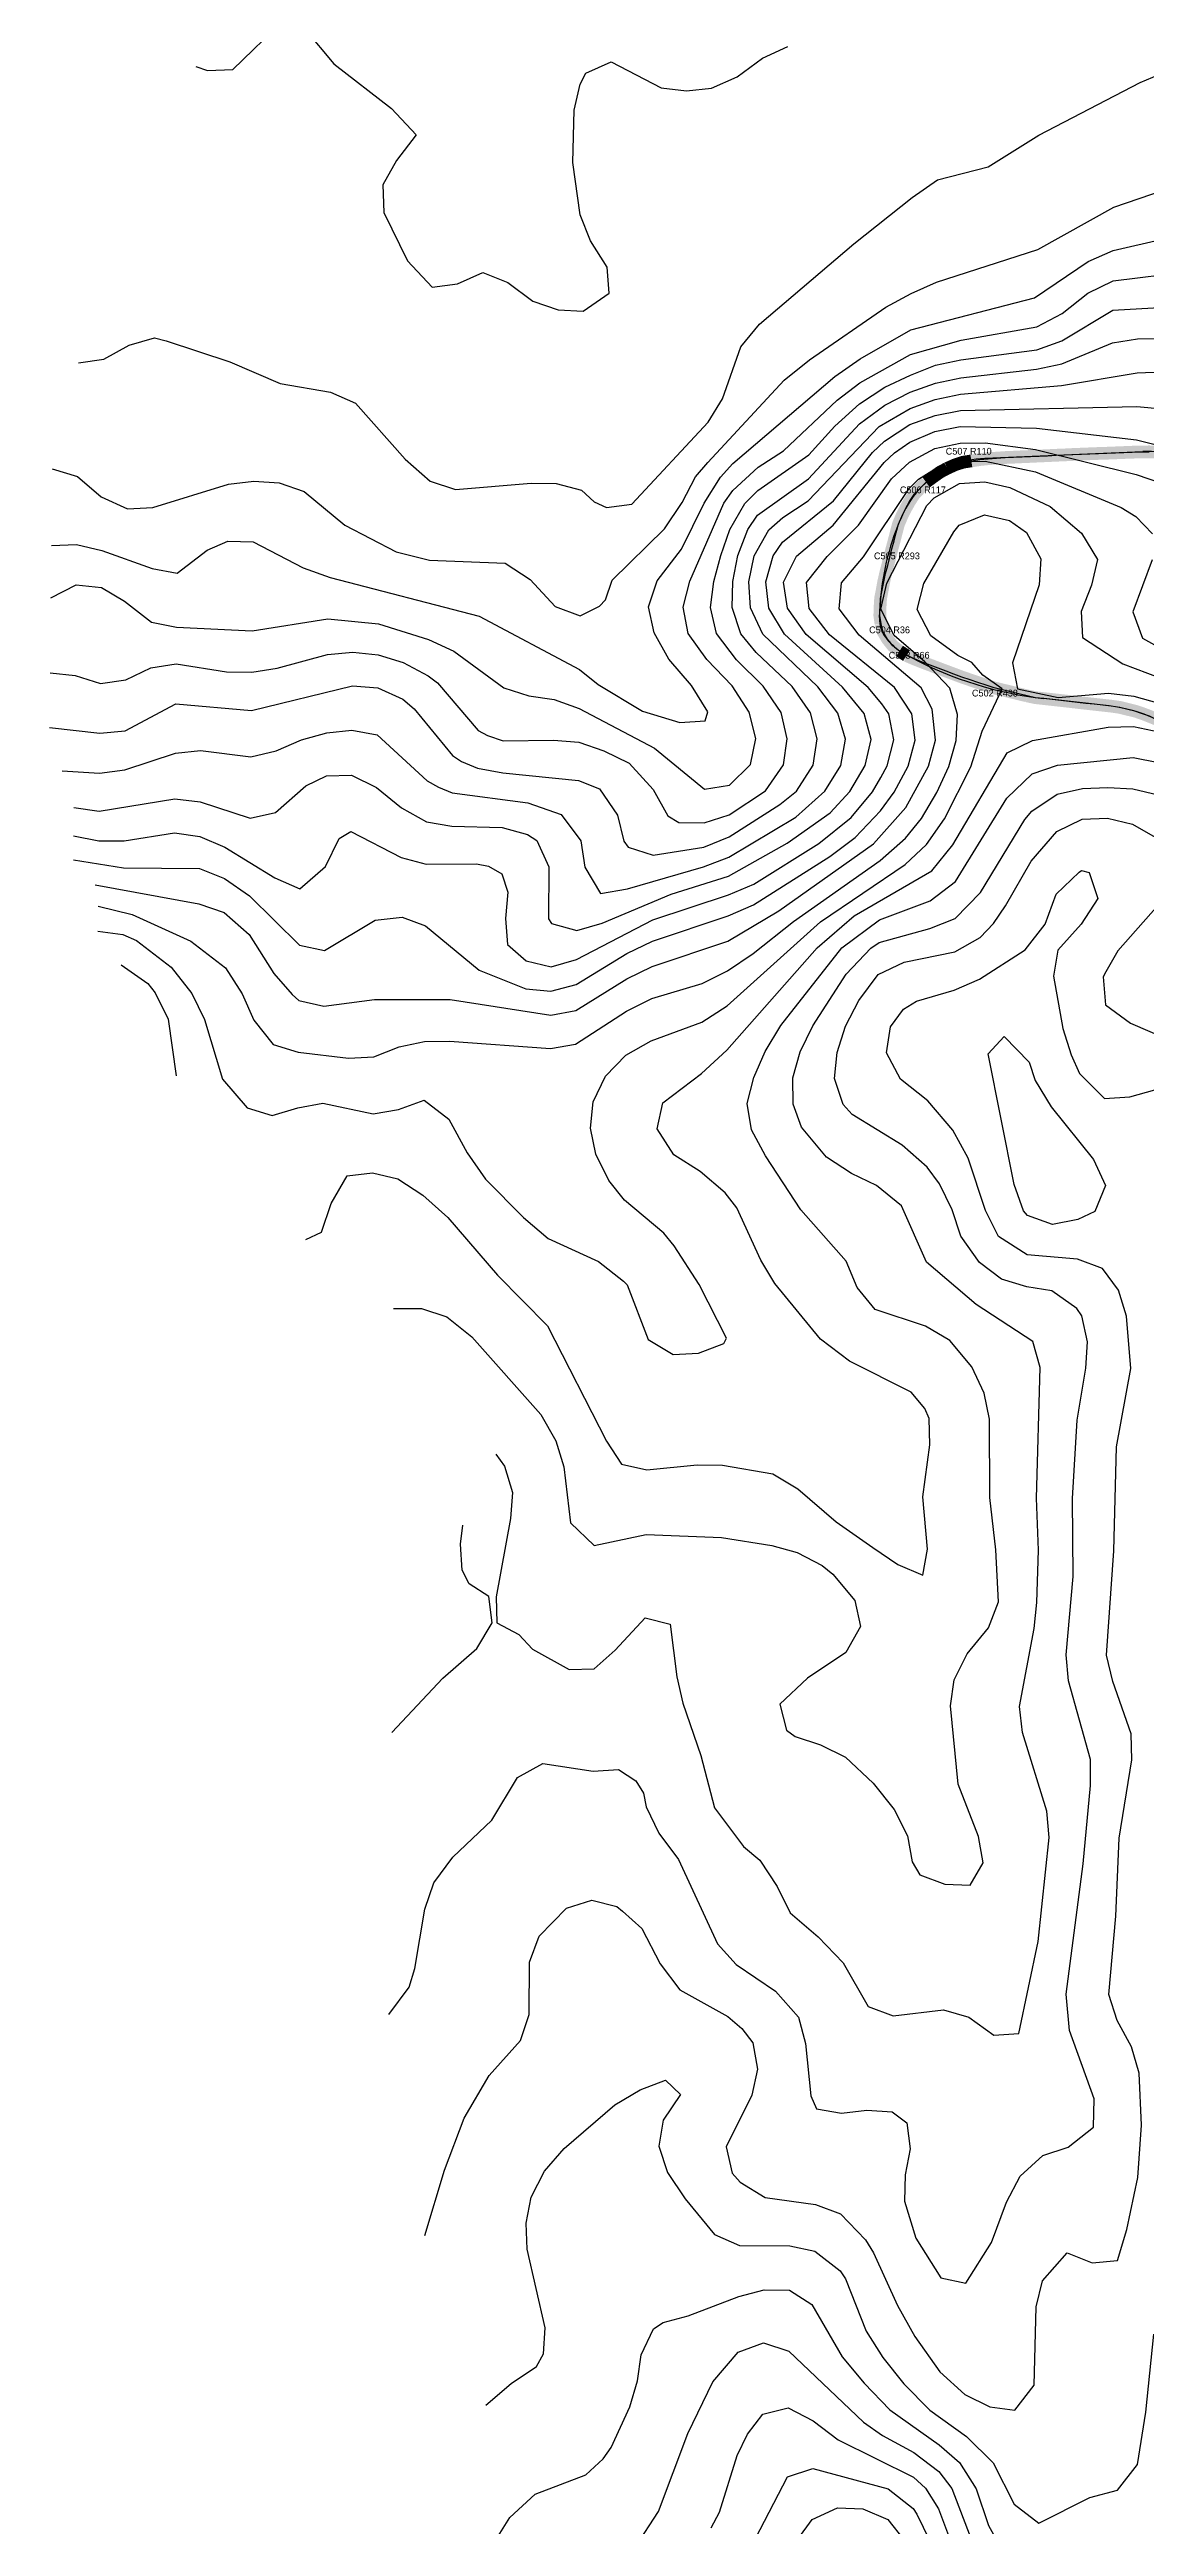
# Model space of a CAD drawing. Header units: metres. Extents: x 697254 to 930473, y 8023396 to 8227001.
# Drawn here: x 729628 to 730921, y 8205947 to 8208866 of the extents above; entities that cross this region are included whole.
import ezdxf

# ---------------------------------------------------------------- set-up
doc = ezdxf.new("R2010")
doc.units = ezdxf.units.M
for name, color, linetype in [('ALIGNMENT_FITTED', 4, 'Continuous'), ('CENTRELINE', 7, 'Continuous'), ('CONTOUR_10M', 33, 'Continuous'), ('CONTOUR_INDEX_50M', 34, 'Continuous'), ('CURVE_LABELS', 4, 'Continuous'), ('GRADE_0-4', 3, 'Continuous'), ('GRADE_4-6', 2, 'Continuous'), ('GRADE_6-8', 30, 'Continuous'), ('GRADE_GT8', 1, 'Continuous')]:
    doc.layers.add(name, color=color, linetype=linetype)

msp = doc.modelspace()

# ---------------------------------------------------------------- linework, layer by layer
at = {"layer": 'ALIGNMENT_FITTED'}
for p, q in [((730730.5, 8208384.5), (730916.8, 8208392.4)), ((730630.5, 8208311.2), (730632.5, 8208315.7)), ((730606.4, 8208196.9), (730607.1, 8208211)), ((730617.8, 8208168.4), (730615.2, 8208171.4)), ((730644.1, 8208149.6), (730636.5, 8208153.6)), ((730876.9, 8208092.6), (730799.9, 8208101.4))]:
    msp.add_line(p, q, dxfattribs=at)
for centre, radius, start, end in [((730735.2, 8208274.3), 110.2, 92.4438, 135.3928), ((730925.2, 8208195.6), 197, 46.6091, 92.4438), ((730740, 8208269.6), 117, 135.3928, 156.7706), ((730900, 8208195.5), 293.3, 156.7706, 176.9685), ((730642.1, 8208195), 35.8, 176.9685, -138.7377), ((730667.5, 8208212), 66.1, -138.7377, -117.9463), ((730849.2, 8208536.2), 437.6, -117.9463, -96.4657), ((730857.2, 8207918.4), 175.4, 32.3881, 83.5343)]:
    msp.add_arc(centre, radius, start, end, dxfattribs=at)
at = {"layer": 'CENTRELINE'}
msp.add_polyline3d([(730927.6, 8208079.2, 707), (730918.2, 8208082.9, 706.7), (730908.8, 8208086.2, 706.6), (730899.1, 8208088.6, 706.1), (730889.4, 8208091, 705.6), (730879.5, 8208092.4, 705.3), (730869.6, 8208093.5, 704.3), (730859.6, 8208094.6, 703.1), (730849.7, 8208095.7, 701.9), (730839.8, 8208096.8, 700.8), (730829.8, 8208098, 699.7), (730819.9, 8208099.1, 698.7), (730809.9, 8208100.2, 698.4), (730800, 8208101.3, 698.3), (730790.1, 8208102.4, 698.3), (730780.3, 8208104.5, 699.1), (730770.6, 8208106.8, 700.3), (730760.9, 8208109.2, 701.6), (730751.1, 8208111.6, 701.3), (730741.4, 8208113.9, 700.5), (730731.9, 8208117, 700), (730722.4, 8208120.2, 698.7), (730713, 8208123.4, 696.8), (730703.5, 8208126.7, 695.2), (730694.1, 8208130.2, 693.6), (730684.8, 8208133.7, 692.1), (730675.4, 8208137.2, 690.8), (730666, 8208140.8, 689.8), (730656.7, 8208144.3, 688.9), (730647.4, 8208148, 688.7), (730638.2, 8208152, 688.5), (730629.9, 8208157.3, 688.4), (730622, 8208163.5, 688.5), (730615.8, 8208171.3, 689.4), (730610.7, 8208179.9, 689.5), (730608.1, 8208189.4, 689.8), (730606.7, 8208199.3, 690.4), (730607, 8208209.3, 690.8), (730607.6, 8208219.2, 689.7), (730609.5, 8208229.1, 688.8), (730611.3, 8208238.9, 687.9), (730613.5, 8208248.7, 686.9), (730616, 8208258.3, 686), (730618.5, 8208268, 685.1), (730621, 8208277.7, 685.2), (730623.6, 8208287.4, 685.3), (730626.1, 8208297.1, 685.6), (730628.6, 8208306.7, 685.7), (730632.5, 8208315.9, 686.4), (730636.9, 8208324.9, 687.4), (730641.8, 8208333.6, 687.5), (730647.2, 8208342, 686.5), (730654.1, 8208349.2, 686.5), (730661.2, 8208356.3, 687), (730669.3, 8208362.2, 687.9), (730677.4, 8208368, 686.7), (730686.2, 8208372.7, 685.9), (730695.3, 8208376.8, 685.4), (730704.7, 8208379.9, 684.6), (730714.6, 8208381.4, 683.2), (730724.5, 8208383, 681.7), (730734.4, 8208384, 680.1), (730744.4, 8208384.7, 678.2), (730754.4, 8208385.4, 676.3), (730764.4, 8208385.8, 674.9), (730774.4, 8208386.3, 674.1), (730784.4, 8208386.7, 673.2), (730794.4, 8208387.2, 672.4), (730804.4, 8208387.6, 671.4), (730814.4, 8208388.1, 670.4), (730824.4, 8208388.5, 669.2), (730834.3, 8208389, 667.5), (730844.3, 8208389.4, 665.9), (730854.3, 8208389.8, 665), (730864.3, 8208390.2, 664.7), (730874.3, 8208390.5, 664.5), (730884.3, 8208390.9, 664.4), (730894.3, 8208391.3, 664.3), (730904.3, 8208391.7, 664.2), (730914.3, 8208392, 663.9), (730924.3, 8208392.1, 663.3)], dxfattribs=at)
at = {"layer": 'CONTOUR_10M'}
for points, elevation in [([(729800.4, 8208846.1), (729814.5, 8208841.7), (729844.2, 8208842.8), (729904.3, 8208901)], 570), ([(729928.9, 8208890.2), (729963.2, 8208849.4), (730031.3, 8208796.9), (730060.3, 8208765.8), (730036.9, 8208735.3), (730021.1, 8208706.7), (730022.2, 8208674), (730049.9, 8208617.4), (730079.2, 8208586), (730109, 8208590), (730138.8, 8208603.4), (730168.4, 8208591.6), (730197.9, 8208569.7), (730227.5, 8208559.6), (730257.2, 8208557.8), (730287.9, 8208579), (730285.5, 8208609.7), (730265.7, 8208640.7), (730253.7, 8208671.6), (730245, 8208733.1), (730246.6, 8208794.6), (730253.7, 8208825.3), (730260.2, 8208838.4), (730290, 8208851.9), (730349.1, 8208821.1), (730378.8, 8208817.4), (730408.5, 8208820.7), (730438.4, 8208833.9), (730468.3, 8208856), (730498.2, 8208869.9)], 570), ([(729662.3, 8208497), (729692.1, 8208501.4), (729722, 8208517.7), (729751.8, 8208526.3), (729765.4, 8208522.9), (729840.6, 8208498.1), (729899.8, 8208472.5), (729959.1, 8208462.6), (729988.7, 8208449.4), (730047.4, 8208383.5), (730076.8, 8208357.5), (730106.5, 8208347.8), (730195.7, 8208355), (730225.4, 8208354.7), (730255, 8208346.8), (730270.2, 8208333.2), (730284.5, 8208326.4), (730314.3, 8208330.5), (730404.4, 8208427.1), (730421.4, 8208454.6), (730442.8, 8208515.8), (730465, 8208542.6), (730575.9, 8208637.4), (730644.9, 8208691.8), (730674.8, 8208712.6), (730734.5, 8208728), (730794.2, 8208765.4), (730913.7, 8208827.3), (730973.4, 8208852.5)], 580), ([(729631.3, 8208372.2), (729660.9, 8208363), (729688.8, 8208339.2), (729720, 8208324.9), (729749.7, 8208326.7), (729839.1, 8208354.1), (729868.9, 8208357.7), (729898.6, 8208355.7), (729928.2, 8208345.3), (729976, 8208305.5), (730036.6, 8208274.1), (730075.9, 8208264.6), (730165, 8208260.9), (730194.5, 8208241.8), (730223.9, 8208209.8), (730253.5, 8208199), (730276.4, 8208210.1), (730283.4, 8208217.7), (730291.3, 8208240.7), (730352.8, 8208301.5), (730373.7, 8208332.3), (730389.6, 8208362.6), (730403.9, 8208379.7), (730494.1, 8208476.5), (730524, 8208500.4), (730613.8, 8208562.7), (730643.7, 8208578.7), (730673.6, 8208592), (730792.8, 8208630.7), (730882.5, 8208680.3), (730942.1, 8208700.8)], 590), ([(729629.7, 8208219.9), (729659.6, 8208235.5), (729689.3, 8208232.3), (729716.6, 8208216), (729748.3, 8208191.5), (729777.9, 8208185.6), (729867, 8208181.1), (729956.3, 8208195.5), (730015.7, 8208189.4), (730074.9, 8208171.1), (730104.5, 8208157.3), (730163.4, 8208114.1), (730193, 8208104.6), (730222.7, 8208100.3), (730252.3, 8208089.6), (730341, 8208042.8), (730399.9, 8207994.5), (730429.6, 8207999.1), (730454.2, 8208023.7), (730460.4, 8208054.4), (730452.9, 8208085.2), (730432.5, 8208116.2), (730402.8, 8208147.3), (730380.8, 8208178.2), (730374.9, 8208209.1), (730382.8, 8208239.7), (730422.8, 8208331.6), (730433.3, 8208346.4), (730463.3, 8208373.9), (730493.2, 8208393.4), (730556.3, 8208453.1), (730583.2, 8208473.5), (730642.9, 8208506.7), (730702.5, 8208523.8), (730791.8, 8208539.3), (730821.7, 8208555), (730851.7, 8208579), (730881.6, 8208593.5), (730970.8, 8208604.5)], 610), ([(729628.8, 8208131.6), (729658.5, 8208128.5), (729688.1, 8208119), (729717.9, 8208123.3), (729747.7, 8208137.6), (729777.5, 8208142.3), (729836.8, 8208132.8), (729866.5, 8208132.3), (729896.3, 8208137.2), (729955.9, 8208153.1), (729985.6, 8208156.2), (730015.3, 8208153), (730044.9, 8208143.8), (730074.4, 8208128.3), (730085.5, 8208119.8), (730133.2, 8208063.9), (730144.4, 8208057.7), (730162.8, 8208051.4), (730222.2, 8208052.5), (730251.9, 8208050.1), (730281.5, 8208039.7), (730311.4, 8208025.2), (730339.4, 8207994.2), (730356.8, 8207963.3), (730369.7, 8207955.4), (730399.5, 8207954.7), (730429.3, 8207964.5), (730471.8, 8207992.8), (730493.1, 8208023.3), (730497.5, 8208054), (730490.5, 8208084.9), (730469.1, 8208115.8), (730437.7, 8208146.9), (730414.1, 8208177.9), (730407.1, 8208208.7), (730410.9, 8208239.4), (730419.2, 8208270.1), (730429.8, 8208300.7), (730447.6, 8208331.3), (730463, 8208346.7), (730522.9, 8208388.6), (730553.7, 8208422.4), (730582.9, 8208448.8), (730612.8, 8208468.4), (730642.7, 8208482.6), (730672.5, 8208494.2), (730702.3, 8208500.5), (730791.8, 8208512.2), (730821.4, 8208522.8), (730881.2, 8208559.2), (730970.4, 8208564.3)], 620), ([(729628.1, 8208067.4), (729687.5, 8208060.5), (729717.2, 8208063.3), (729777, 8208095.1), (729866, 8208087.1), (729985.2, 8208116.4), (730014.9, 8208113.8), (730044.4, 8208100.7), (730058, 8208089.4), (730103.2, 8208034.4), (730113.8, 8208027.3), (730132.7, 8208019.3), (730162.4, 8208013.8), (730251.4, 8208004.7), (730276.4, 8207994.9), (730297.5, 8207963.9), (730305.1, 8207933.1), (730310, 8207926.2), (730339.6, 8207916.7), (730399.2, 8207926.1), (730429, 8207938.3), (730488.8, 8207976.5), (730508.6, 8207992.4), (730528.2, 8208023), (730533, 8208053.7), (730525, 8208084.5), (730503.3, 8208115.5), (730461, 8208155.8), (730442.7, 8208177.6), (730432.7, 8208208.5), (730433.4, 8208239.2), (730439.5, 8208269.9), (730451.2, 8208300.5), (730462.7, 8208317.4), (730522.6, 8208360.2), (730582.7, 8208425), (730612.6, 8208447.1), (730642.5, 8208462.6), (730672.3, 8208473.2), (730702.1, 8208479.4), (730791.3, 8208489.4), (730821.1, 8208495.8), (730880.8, 8208520.4), (730910.6, 8208525.3), (730970, 8208525.8)], 630), ([(729643.1, 8208016.2), (729687, 8208013.4), (729716.7, 8208017.2), (729776.4, 8208036.9), (729806.1, 8208040.3), (729865.5, 8208032.6), (729895.2, 8208039.9), (729925.1, 8208052.7), (729954.9, 8208060.9), (729984.6, 8208064.1), (730014.3, 8208058.5), (730073.1, 8208004.5), (730086.4, 8207996.8), (730102.7, 8207990.3), (730191.7, 8207978.3), (730231.1, 8207964.6), (730254.3, 8207933.6), (730259, 8207902.8), (730277.4, 8207871.8), (730309.5, 8207877.3), (730398.9, 8207903.2), (730428.7, 8207914.6), (730507.6, 8207961.7), (730541.9, 8207992.1), (730560.6, 8208022.6), (730566.3, 8208053.3), (730557.1, 8208084.2), (730533.7, 8208115.1), (730468.9, 8208177.3), (730454.2, 8208208.2), (730452.5, 8208239), (730458.7, 8208269.7), (730476, 8208300.2), (730492.4, 8208314.9), (730522.3, 8208334.4), (730606.1, 8208421.9), (730642.3, 8208443.1), (730672.1, 8208453.7), (730701.9, 8208459.9), (730820.8, 8208470.4), (730910.1, 8208485.4), (730939.9, 8208486.3)], 640), ([(729656.5, 8207939.6), (729686.2, 8207933.7), (729715.9, 8207933.6), (729775.4, 8207943.1), (729805.1, 8207938.6), (729834.6, 8207926.1), (729893.7, 8207890.2), (729923.3, 8207877.2), (729953.2, 8207903.4), (729969.4, 8207936.6), (729983.4, 8207944.5), (730042.5, 8207914.2), (730072.1, 8207906), (730131.5, 8207906.7), (730145.6, 8207904), (730161.1, 8207894.9), (730168.3, 8207873), (730165.5, 8207842.3), (730168, 8207811.5), (730189.8, 8207792.4), (730219.4, 8207785.2), (730249.2, 8207793.7), (730339, 8207840.5), (730428.3, 8207870), (730458.1, 8207882.8), (730534.8, 8207930.6), (730572.8, 8207961), (730598.2, 8207991.5), (730608, 8208008.3), (730615.5, 8208022), (730623.4, 8208052.7), (730617.4, 8208083.5), (730608.9, 8208095.1), (730592.8, 8208114.5), (730519.8, 8208176.8), (730498, 8208207.8), (730493.3, 8208238.6), (730508.4, 8208269.2), (730551.7, 8208305.7), (730611.9, 8208379.7), (730624, 8208390.9), (730641.9, 8208403.4), (730671.7, 8208416.1), (730701.5, 8208422), (730791.4, 8208419.9), (730909.3, 8208406.2), (730938.9, 8208398.8)], 660), ([(729656.2, 8207911.3), (729715.5, 8207901.8), (729804.7, 8207901), (729834.2, 8207889.3), (729863.7, 8207868.7), (729922.6, 8207810.9), (729952.2, 8207804.6), (730012, 8207840.1), (730043.7, 8207843.6), (730071.4, 8207833.5), (730134.6, 8207781.1), (730189.4, 8207759.4), (730219.1, 8207756.6), (730248.9, 8207764.3), (730308.7, 8207800.8), (730338.6, 8207815.3), (730428, 8207845.1), (730457.9, 8207858.1), (730547.6, 8207915.2), (730577.5, 8207937.8), (730607.6, 8207969.1), (730623.8, 8207991.2), (730640.1, 8208021.8), (730648.3, 8208052.4), (730644.6, 8208083.2), (730624, 8208114.2), (730547.5, 8208176.5), (730523.3, 8208207.5), (730520.1, 8208238.3), (730544.6, 8208268.8), (730581.4, 8208305.5), (730620.5, 8208360.2), (730641.6, 8208379.8), (730671.5, 8208395.9), (730701.3, 8208402.3), (730731, 8208402.7), (730790.3, 8208394.8), (730908.9, 8208365.5), (730938.5, 8208355)], 670), ([(729681.8, 8207882), (729804.2, 8207859.3), (729833.8, 8207849.4), (729863.3, 8207823.2), (729892.5, 8207777.5), (729914.2, 8207752.7), (729921.9, 8207745.6), (729951.5, 8207739), (730011, 8207746.5), (730100.2, 8207746.7), (730218.8, 8207728.1), (730248.6, 8207733.7), (730308.4, 8207771.2), (730338.3, 8207785.4), (730427.7, 8207815.5), (730487.5, 8207851.3), (730599.3, 8207930), (730637.3, 8207973.1), (730663.9, 8208021.5), (730672.3, 8208052.2), (730668.3, 8208088.7), (730655.4, 8208113.9), (730582.2, 8208176.1), (730558.7, 8208207.1), (730561.6, 8208237.8), (730587.4, 8208268.3), (730641.3, 8208348.8), (730652.3, 8208359.9), (730671.2, 8208371.7), (730701, 8208380.7), (730730.8, 8208381.1), (730790.1, 8208368.6), (730891.2, 8208326.6), (730908.4, 8208316.1), (730928.2, 8208295.5)], 680), ([(729685.3, 8207856.5), (729725.5, 8207846.9), (729794.6, 8207815.4), (729835.7, 8207784.2), (729855, 8207753.3), (729869.1, 8207722.4), (729891.6, 8207693.6), (729921.2, 8207684.6), (729980.6, 8207677.7), (730010.3, 8207679.3), (730040.1, 8207690.8), (730069.9, 8207697.1), (730099.6, 8207697.5), (730218.4, 8207689), (730248.2, 8207694.1), (730308, 8207733), (730337.9, 8207747.7), (730397.5, 8207765.7), (730427.3, 8207780.4), (730457.3, 8207800.8), (730504.8, 8207838.7), (730607, 8207910.4), (730637, 8207937), (730655.7, 8207960.1), (730673.9, 8207990.7), (730688, 8208021.3), (730696.5, 8208051.9), (730698.2, 8208082.7), (730689.3, 8208113.5), (730659.6, 8208144.6), (730623.7, 8208175.7), (730607.9, 8208206.6), (730615, 8208237.3), (730662.1, 8208329), (730670.9, 8208337.9), (730700.8, 8208354.7), (730730.5, 8208356.8), (730760.1, 8208350), (730807.6, 8208327.5), (730844.5, 8208296.4), (730863.1, 8208265.4), (730856.2, 8208234.8), (730843.9, 8208204.1), (730845.5, 8208173.4), (730893.3, 8208142.1), (730965.7, 8208114.9)], 690), ([(730927.8, 8208264.7), (730905, 8208203.5), (730916.4, 8208172.6), (730995.5, 8208128.7)], 680), ([(729930.3, 8207464), (729948.7, 8207472.5), (729960.2, 8207506.2), (729979.1, 8207538.7), (730008.9, 8207542.6), (730038.5, 8207535.4), (730068, 8207516), (730097.5, 8207489.6), (730156.2, 8207421.9), (730215, 8207362.3), (730284.5, 8207226.1), (730302.4, 8207199), (730332, 8207192.4), (730391.5, 8207198.2), (730421.2, 8207198), (730480.5, 8207187.7), (730510.1, 8207169.9), (730555.2, 8207131), (730598.5, 8207100.8), (730628, 8207081), (730657.5, 8207068.2), (730663, 8207099.1), (730657.4, 8207160.6), (730665.6, 8207222), (730664.7, 8207252.8), (730659.6, 8207264.8), (730643.5, 8207283.8), (730571.1, 8207320.6), (730536.8, 8207346.4), (730482.9, 8207411.9), (730466.3, 8207439.4), (730438.1, 8207501.2), (730424.6, 8207518.9), (730395.1, 8207543.9), (730364, 8207563.5), (730344.2, 8207594.4), (730351, 8207625.1), (730396.4, 8207659.5), (730426.4, 8207686.9), (730532.9, 8207807.7), (730576.6, 8207845.2), (730668, 8207898.5), (730692.9, 8207929), (730756.9, 8208037.3), (730786.7, 8208052.1), (730876, 8208067.5), (730905.7, 8208068.6), (730935.4, 8208062.3)], 710), ([(730033.4, 8207382.4), (730066.6, 8207382.6), (730096.2, 8207372.6), (730125.7, 8207349), (730207.1, 8207257.6), (730225, 8207226.7), (730234.4, 8207195.8), (730242.2, 8207129.8), (730270.1, 8207103.2), (730331.2, 8207116), (730420.3, 8207112.5), (730479.6, 8207103.1), (730509.3, 8207094.9), (730538.8, 8207079.6), (730551.3, 8207069.5), (730577.1, 8207038.5), (730583.9, 8207007.7), (730566.6, 8206977.1), (730521.3, 8206946.8), (730488.7, 8206916.4), (730496.6, 8206885.6), (730507, 8206878.3), (730536.6, 8206868.4), (730566.2, 8206853.6), (730598.8, 8206823), (730623.8, 8206792), (730639.3, 8206761.1), (730644.9, 8206730.3), (730653.8, 8206715.2), (730683.4, 8206704.3), (730713.1, 8206702.8), (730728.7, 8206729.4), (730723, 8206760.2), (730698.9, 8206822), (730690.2, 8206914.3), (730694.2, 8206945), (730709.8, 8206975.6), (730734.8, 8207006.1), (730746.5, 8207036.7), (730743.6, 8207098.2), (730736.5, 8207159.8), (730735.8, 8207252.1), (730729.7, 8207282.9), (730715.3, 8207313.8), (730689.3, 8207344.8), (730660.6, 8207361.6), (730601.4, 8207381.2), (730580, 8207407.4), (730566.9, 8207438.3), (730513.5, 8207499), (730471.8, 8207562.3), (730455.6, 8207593.2), (730450.4, 8207624), (730458.3, 8207654.7), (730471.6, 8207685.3), (730490.2, 8207715.9), (730562.1, 8207807.4), (730606.2, 8207840.4), (730665.9, 8207862.8), (730695.8, 8207885.7), (730756.3, 8207984), (730786.3, 8208012.5), (730816.1, 8208022.7), (730905.4, 8208031.7), (730935, 8208026.1)], 720), ([(730154, 8207210.9), (730164.2, 8207196.6), (730173.6, 8207165.7), (730171.5, 8207135), (730154.4, 8207042.9), (730155.2, 8207012.2), (730181.4, 8206998.2), (730197.3, 8206981), (730240.4, 8206957.2), (730270.1, 8206958), (730294.9, 8206980), (730330.2, 8207018.1), (730359.8, 8207010.5), (730367.5, 8206948.4), (730374.7, 8206917.6), (730395.7, 8206855.9), (730411.9, 8206794.2), (730446.2, 8206748.6), (730465.2, 8206732.2), (730485.7, 8206701.2), (730501.1, 8206670.3), (730534.2, 8206642.1), (730563.6, 8206611.4), (730592.8, 8206559.9), (730622.4, 8206548.9), (730681.9, 8206555.9), (730711.5, 8206547.5), (730741, 8206526.1), (730770.7, 8206528.3), (730793.3, 8206636.5), (730806.4, 8206759.3), (730803.7, 8206790.1), (730775, 8206882.7), (730771.5, 8206913.4), (730788.7, 8207005.5), (730791.6, 8207036.2), (730793.8, 8207097.7), (730791.2, 8207159.2), (730795.5, 8207312.9), (730787.1, 8207343.8), (730720.3, 8207387.2), (730661.6, 8207437.3), (730632.4, 8207503.5), (730602.9, 8207527.5), (730573.4, 8207541.7), (730543.9, 8207560.9), (730514.5, 8207596.3), (730504.4, 8207623.5), (730504.2, 8207654.2), (730512.8, 8207684.9), (730527.9, 8207715.5), (730567.1, 8207776.6), (730596.2, 8207807), (730606, 8207813.7), (730665.6, 8207830.5), (730695.4, 8207842.3), (730725.4, 8207872.6), (730777.7, 8207958.8), (730785.8, 8207968.5), (730815.8, 8207988.8), (730845.6, 8207995.4), (730875.3, 8207996.6), (730905, 8207995), (730934.6, 8207987.9)], 730), ([(730028.2, 8206550.5), (730051.8, 8206582.8), (730058.5, 8206604.6), (730070.4, 8206674.8), (730081.2, 8206705.5), (730103.5, 8206736), (730149.4, 8206779.4), (730179.7, 8206830), (730209.6, 8206846.4), (730268.9, 8206837.2), (730298.6, 8206839.4), (730319, 8206826), (730328, 8206811.4), (730331.4, 8206795.1), (730346.2, 8206764.2), (730369.5, 8206733.2), (730415.3, 8206633.6), (730437.5, 8206609.5), (730483.9, 8206578.2), (730510.7, 8206547.2), (730519.1, 8206516.4), (730525.4, 8206454.8), (730532.1, 8206439.5), (730561.7, 8206434.2), (730591.5, 8206437.9), (730621.2, 8206435.8), (730638.4, 8206422.9), (730642.6, 8206392.1), (730636.7, 8206361.4), (730635.7, 8206330.6), (730649.3, 8206287.1), (730678.5, 8206240.1), (730708.2, 8206233.8), (730738.4, 8206281.7), (730756.2, 8206329.4), (730772.2, 8206360), (730798.9, 8206384.5), (730828.7, 8206394), (730858.7, 8206417.6), (730859.4, 8206451.3), (730830.2, 8206531.7), (730826.2, 8206574.6), (730846.5, 8206728.2), (730855.1, 8206820.3), (730855.1, 8206851.1), (730829.2, 8206943.6), (730826.5, 8206974.4), (730834.7, 8207066.5), (730833.6, 8207158.8), (730839.2, 8207251), (730849.6, 8207312.4), (730851.5, 8207343.1), (730844.7, 8207373.9), (730839.1, 8207382.7), (730809.6, 8207403.4), (730780, 8207407.9), (730750.3, 8207417.2), (730724.1, 8207436.7), (730702.1, 8207467.7), (730691.8, 8207499), (730677.2, 8207529.4), (730662.6, 8207549), (730633.2, 8207575.1), (730574.1, 8207611), (730563.6, 8207622.9), (730553.3, 8207653.7), (730556.3, 8207684.4), (730566.4, 8207715.1), (730582.1, 8207745.7), (730604.8, 8207776.2), (730635.4, 8207790.6), (730695, 8207802.8), (730724.9, 8207819.9), (730740.8, 8207836.2), (730755, 8207857.2), (730785.2, 8207909.9), (730815.3, 8207944.8), (730845.2, 8207959.4), (730874.9, 8207960.2), (730904.5, 8207953.2), (730934.1, 8207936.5)], 740), ([(730941.1, 8207864.9), (730887.4, 8207803.9), (730873, 8207779.2), (730869.9, 8207773.4), (730872.6, 8207740.3), (730902.1, 8207718.9), (731050, 8207655.3)], 740), ([(729712.5, 8207787.4), (729743.8, 8207765.5), (729752.6, 8207754.4), (729768.1, 8207723.4), (729777.5, 8207656.6)], 710), ([(730734.3, 8207682.6), (730753.3, 8207703), (730782.7, 8207672.9), (730789.7, 8207651.2), (730808.6, 8207620.3), (730858.5, 8207558.3), (730872.7, 8207527.4), (730860.3, 8207496.7), (730840.2, 8207487.4), (730810.4, 8207481.7), (730780.8, 8207492), (730775.9, 8207497.6), (730765, 8207528.5), (730734.3, 8207682.6)], 760), ([(730031.7, 8206882.7), (730091.8, 8206946.9), (730131.9, 8206981.7), (730149.7, 8207012.2), (730145.8, 8207043), (730122.6, 8207058), (730114.6, 8207074.1), (730112.6, 8207104.9), (730115.3, 8207127.2)], 730), ([(730142.2, 8206090.2), (730172.2, 8206115.7), (730202.1, 8206135.5), (730210.4, 8206150.6), (730212.4, 8206181.4), (730190.9, 8206273.8), (730189.8, 8206304.6), (730195.7, 8206335.3), (730211.4, 8206365.9), (730234.5, 8206392.5), (730294.5, 8206444.1), (730324.4, 8206461.6), (730354.2, 8206473.3), (730371.9, 8206456.4), (730351.3, 8206425.9), (730346.4, 8206395.2), (730356.3, 8206364.3), (730377.1, 8206333.4), (730411.7, 8206291.2), (730441.3, 8206278.4), (730500.7, 8206278), (730530.3, 8206271.6), (730559.8, 8206248.4), (730566.2, 8206239.1), (730590.5, 8206177.4), (730610.2, 8206146.4), (730635, 8206115.4), (730665.6, 8206084.3), (730708.9, 8206053.1), (730740.1, 8206022.1), (730764.9, 8205973.3), (730794.3, 8205950.9), (730854.1, 8205981.3), (730886.7, 8205989.8), (730910.3, 8206020.3), (730920.3, 8206081.7), (730929.5, 8206173.8)], 760), ([(730156.8, 8205935.9), (730170.5, 8205957.7), (730200.5, 8205985.1), (730260.2, 8206008), (730280.6, 8206026.9), (730290.2, 8206040.4), (730312.2, 8206088.1), (730321.2, 8206118.7), (730325.5, 8206149.4), (730340, 8206180), (730351.2, 8206187.7), (730381, 8206195.4), (730440.6, 8206218.3), (730470.4, 8206226), (730500.1, 8206225.5), (730526.7, 8206208.8), (730562.3, 8206146.9), (730588.1, 8206115.9), (730618.5, 8206084.8), (730676.5, 8206043.5), (730700.8, 8206022.5), (730720.3, 8205991.5), (730734.9, 8205948.4), (730762.2, 8205898.8)], 770), ([(730318.7, 8205923.2), (730346, 8205964.7), (730380.4, 8206056.6), (730409.9, 8206117.7), (730439.9, 8206152.5), (730469.8, 8206163.4), (730499.4, 8206153.9), (730587.6, 8206070.2), (730609.8, 8206054.2), (730646.7, 8206034.5), (730676.1, 8206011.8), (730691.4, 8205991.8), (730715.1, 8205930.1)], 780), ([(730408.1, 8205945.5), (730417.7, 8205964), (730438.7, 8206030.6), (730450.6, 8206055.9), (730468.9, 8206079.4), (730498.7, 8206087), (730528.2, 8206071.7), (730557.7, 8206049.4), (730646.4, 8206005.1), (730660.6, 8205992.2), (730675.7, 8205967.8), (730690.1, 8205930.3)], 790), ([(730510.1, 8205932.2), (730527, 8205955.4), (730556.9, 8205969.3), (730586.5, 8205968), (730616.1, 8205955.2), (730635.3, 8205930.9)], 810)]:
    msp.add_lwpolyline(points, dxfattribs=dict(at, elevation=elevation))
at = {"layer": 'CONTOUR_INDEX_50M'}
for points, elevation in [([(729630.4, 8208281.6), (729660.1, 8208283), (729689.7, 8208275.7), (729748.9, 8208254.7), (729778.6, 8208249.3), (729813.9, 8208276.4), (729838.4, 8208287), (729868.1, 8208286.2), (729927.2, 8208255.6), (729959, 8208244.2), (730134.6, 8208198.6), (730252.8, 8208135.6), (730274.7, 8208117.9), (730327.1, 8208086.6), (730371, 8208073.3), (730400.7, 8208075.1), (730404, 8208085.8), (730384.7, 8208116.7), (730358, 8208147.7), (730340.8, 8208178.7), (730334.2, 8208209.5), (730344.1, 8208240.1), (730373.1, 8208277.6), (730399.5, 8208331.8), (730419, 8208362.3), (730433.6, 8208378.2), (730553.5, 8208480.8), (730583.5, 8208501.7), (730643.3, 8208535.9), (730788.9, 8208573.7), (730852.1, 8208616.6), (730881.9, 8208629.5), (730941.5, 8208643.3)], 600), ([(729656.9, 8207973), (729686.5, 8207968.5), (729775.8, 8207983.1), (729805.5, 8207979.7), (729864.7, 8207960.3), (729894.5, 8207967.2), (729930.3, 8207998.5), (729954.4, 8208010.3), (729984.1, 8208011.1), (730013.6, 8207996.4), (730043.1, 8207972.4), (730072.6, 8207955.9), (730102.3, 8207951), (730161.7, 8207949.5), (730191.3, 8207941.3), (730202.5, 8207934.1), (730216.6, 8207903.2), (730216.2, 8207841.7), (730219.9, 8207836.1), (730249.6, 8207828.2), (730279.4, 8207836.8), (730360.6, 8207871), (730428.5, 8207892.1), (730497.4, 8207931), (730548.1, 8207966.6), (730571.4, 8207991.8), (730589.3, 8208022.3), (730596.4, 8208053), (730588.1, 8208083.8), (730562.7, 8208114.8), (730494.4, 8208177.1), (730475.7, 8208208), (730472.4, 8208238.8), (730480.9, 8208269.4), (730492.1, 8208285.5), (730552, 8208334.5), (730598.1, 8208391.2), (730612.2, 8208404.5), (730642.1, 8208424.2), (730671.9, 8208435.1), (730701.7, 8208440.8), (730909.7, 8208445.7), (730939.4, 8208442.6)], 650), ([(729685, 8207827.2), (729714.7, 8207823.2), (729730.7, 8207816.1), (729771.3, 8207784.9), (729795.8, 8207753.9), (729810.6, 8207723), (729831.8, 8207653), (729861.1, 8207619.2), (729890.7, 8207609.8), (729920.6, 8207619.2), (729950.3, 8207624.4), (730009.6, 8207611.9), (730039.4, 8207617.2), (730069.6, 8207628), (730098.7, 8207605.7), (730120.3, 8207566), (730142.1, 8207535), (730186.6, 8207489.7), (730216, 8207465), (730275.2, 8207437.9), (730304.7, 8207414.9), (730308.8, 8207410.3), (730333.6, 8207346.1), (730363.2, 8207328.3), (730392.9, 8207330), (730422.7, 8207341.4), (730426.1, 8207347.6), (730393.7, 8207411), (730364.5, 8207456.3), (730352.2, 8207471.3), (730305.7, 8207510.2), (730287.4, 8207533.5), (730272.1, 8207564.4), (730265.6, 8207595.2), (730268.7, 8207625.9), (730283.2, 8207656.5), (730307.4, 8207681.1), (730337.3, 8207697.9), (730397, 8207719.9), (730426.9, 8207739.3), (730536.9, 8207838.4), (730636.6, 8207905.8), (730661.8, 8207929.3), (730682.9, 8207959.8), (730714, 8208021), (730727.4, 8208063.1), (730750.8, 8208112.9), (730728.1, 8208129), (730715.3, 8208144), (730698.6, 8208152.1), (730666.9, 8208175.2), (730650.9, 8208206.2), (730658.4, 8208236.8), (730693.9, 8208298), (730700.3, 8208305.5), (730730.1, 8208317.9), (730759.7, 8208311), (730779.6, 8208297.1), (730796.4, 8208266.1), (730794.7, 8208235.4), (730762.9, 8208143.5), (730768.8, 8208112.7), (730817, 8208102.7), (730876.4, 8208107.9), (730906.1, 8208104.1), (730935.7, 8208096)], 700), ([(730070.5, 8206289.9), (730093.5, 8206367.1), (730117, 8206428.3), (730146.3, 8206478.6), (730183.1, 8206519.9), (730193.4, 8206550.5), (730193.7, 8206612), (730205.3, 8206642.7), (730237.5, 8206675.7), (730267.3, 8206685.1), (730296.9, 8206677.6), (730303.5, 8206672.4), (730326.4, 8206651.9), (730347.7, 8206610.4), (730371, 8206579.4), (730427.4, 8206548.1), (730444, 8206534.1), (730457, 8206517), (730462.6, 8206486.2), (730455.8, 8206455.5), (730425.7, 8206394.4), (730432.5, 8206363.5), (730442, 8206352.8), (730471.6, 8206334.9), (730530.9, 8206326.5), (730560.5, 8206315.6), (730589.9, 8206284.9), (730599.2, 8206269.5), (730627.5, 8206207.7), (730648.1, 8206171.2), (730677.4, 8206129.5), (730706.8, 8206102.8), (730736.4, 8206088.1), (730766, 8206084.2), (730788.7, 8206113.8), (730791, 8206206), (730798.3, 8206236.7), (730827.4, 8206269.5), (730857, 8206258), (730886.7, 8206260.7), (730897.8, 8206297.1), (730910.9, 8206358.5), (730915.3, 8206420), (730912.3, 8206481.5), (730903.3, 8206512.3), (730886.5, 8206543.3), (730876.7, 8206574.1), (730885, 8206666.3), (730888.9, 8206758.5), (730903.9, 8206850.6), (730902.9, 8206881.3), (730881.4, 8206943), (730873.9, 8206973.9), (730882.5, 8207096.8), (730885.6, 8207219.7), (730902.4, 8207311.8), (730897.3, 8207373.4), (730887.9, 8207404.2), (730869.3, 8207429.5), (730839.7, 8207440.8), (730780.4, 8207445.8), (730746.4, 8207467.2), (730731.3, 8207498.1), (730711, 8207559.8), (730692.8, 8207592.6), (730663.4, 8207627.2), (730630.9, 8207652.9), (730614.7, 8207683.8), (730619.1, 8207714.5), (730634.8, 8207735.3), (730649.8, 8207744.9), (730694.5, 8207757.5), (730724.3, 8207770.6), (730777.9, 8207805.1), (730801.5, 8207835.6), (730814.5, 8207871), (730841.5, 8207896.7), (730844.5, 8207898.7), (730853.3, 8207896.5), (730863.5, 8207865.7), (730843.9, 8207835.3), (730816.5, 8207804.7), (730811.5, 8207774), (730822.4, 8207712.4), (730832.3, 8207681.5), (730842, 8207659.4), (730871.4, 8207630.1), (730901.2, 8207631.9), (730931, 8207640.2)], 750), ([(730460.2, 8205932.8), (730497.8, 8206005.7), (730527.6, 8206015.4), (730616.5, 8205991.6), (730646, 8205968.3), (730650.5, 8205961.5), (730680.7, 8205899.7)], 800)]:
    msp.add_lwpolyline(points, dxfattribs=dict(at, elevation=elevation))
at = {"layer": 'GRADE_0-4', "const_width": 15}
for points in [[(730608.1, 8208189.4), (730606.7, 8208199.3), (730607, 8208209.3), (730607.6, 8208219.2), (730609.5, 8208229.1), (730611.3, 8208238.9), (730613.5, 8208248.7), (730616, 8208258.3), (730618.5, 8208268), (730621, 8208277.7), (730623.6, 8208287.4), (730626.1, 8208297.1), (730628.6, 8208306.7), (730632.5, 8208315.9), (730636.9, 8208324.9), (730641.8, 8208333.6), (730647.2, 8208342), (730654.1, 8208349.2), (730661.2, 8208356.3)], [(730859.6, 8208094.6), (730849.7, 8208095.7), (730839.8, 8208096.8), (730829.8, 8208098), (730819.9, 8208099.1)]]:
    msp.add_lwpolyline(points, dxfattribs=at)
at = {"layer": 'GRADE_4-6', "const_width": 15}
for points in [[(730661.2, 8208356.3), (730669.3, 8208362.2), (730677.4, 8208368), (730686.2, 8208372.7)], [(730629.9, 8208157.3), (730622, 8208163.5), (730615.8, 8208171.3), (730610.7, 8208179.9), (730608.1, 8208189.4)], [(730731.9, 8208117), (730722.4, 8208120.2), (730713, 8208123.4), (730703.5, 8208126.7), (730694.1, 8208130.2), (730684.8, 8208133.7), (730675.4, 8208137.2), (730666, 8208140.8), (730656.7, 8208144.3), (730647.4, 8208148), (730638.2, 8208152)], [(730819.9, 8208099.1), (730809.9, 8208100.2), (730800, 8208101.3), (730790.1, 8208102.4), (730780.3, 8208104.5)], [(730936.9, 8208075.5), (730927.6, 8208079.2), (730918.2, 8208082.9), (730908.8, 8208086.2), (730899.1, 8208088.6), (730889.4, 8208091), (730879.5, 8208092.4), (730869.6, 8208093.5), (730859.6, 8208094.6)]]:
    msp.add_lwpolyline(points, dxfattribs=at)
at = {"layer": 'GRADE_6-8', "const_width": 15}
for points in [[(730686.2, 8208372.7), (730695.3, 8208376.8), (730704.7, 8208379.9), (730714.6, 8208381.4)], [(730854.3, 8208389.8), (730864.3, 8208390.2), (730874.3, 8208390.5), (730884.3, 8208390.9), (730894.3, 8208391.3), (730904.3, 8208391.7), (730914.3, 8208392), (730924.3, 8208392.1), (730934.3, 8208391.9), (730944.3, 8208391.7)], [(730638.2, 8208152), (730629.9, 8208157.3)], [(730780.3, 8208104.5), (730770.6, 8208106.8), (730760.9, 8208109.2), (730751.1, 8208111.6), (730741.4, 8208113.9), (730731.9, 8208117)]]:
    msp.add_lwpolyline(points, dxfattribs=at)
at = {"layer": 'GRADE_GT8', "const_width": 15}
msp.add_lwpolyline([(730714.6, 8208381.4), (730724.5, 8208383), (730734.4, 8208384), (730744.4, 8208384.7), (730754.4, 8208385.4), (730764.4, 8208385.8), (730774.4, 8208386.3), (730784.4, 8208386.7), (730794.4, 8208387.2), (730804.4, 8208387.6), (730814.4, 8208388.1), (730824.4, 8208388.5), (730834.3, 8208389), (730844.3, 8208389.4), (730854.3, 8208389.8)], dxfattribs=at)

# ---------------------------------------------------------------- texts
at = {"layer": 'CURVE_LABELS'}
for s, p in [('C507 R110', (730684.4, 8208388.8)), ('C506 R117', (730630.4, 8208343.3)), ('C505 R293', (730599.8, 8208265.5)), ('C504 R36', (730594.1, 8208178.3)), ('C503 R66', (730617.2, 8208148.4)), ('C502 R438', (730715.3, 8208103.8))]:
    msp.add_text(s, height=8, dxfattribs=at).set_placement(p)

doc.saveas('drawing.dxf')
